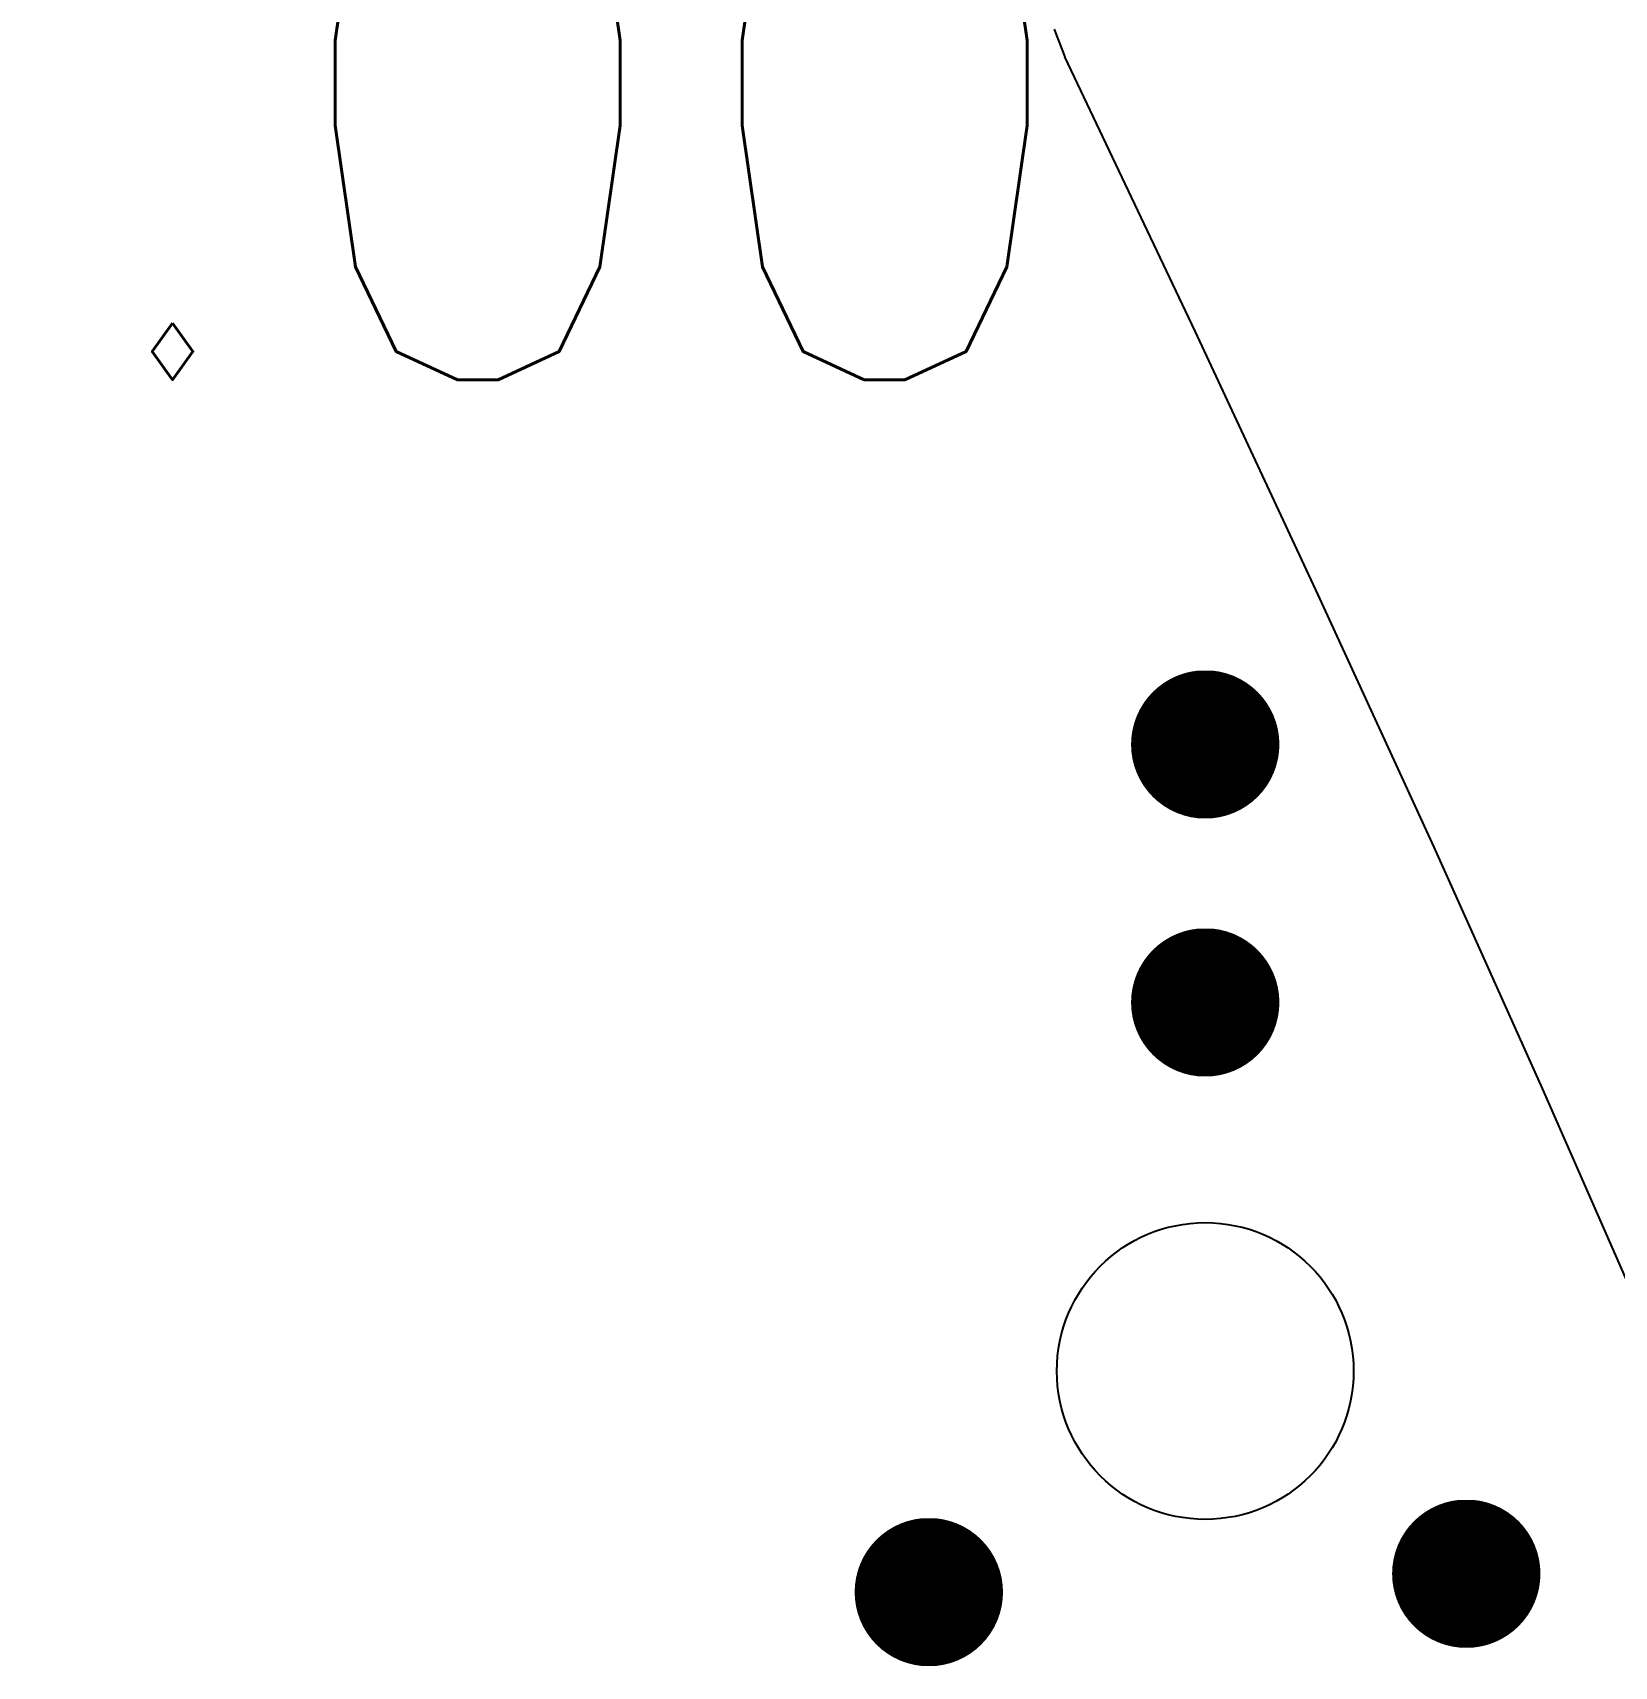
# Model space of a CAD drawing. Extents: x 39624947 to 39626627, y 3418539 to 3418836.
# Drawn here: x 39626528.59 to 39626533.92, y 3418705.88 to 3418711.38 of the extents above; entities that cross this region are included whole.
import ezdxf
from ezdxf.enums import TextEntityAlignment as Align

# ---------------------------------------------------------------- set-up
doc = ezdxf.new("R2010")
doc.units = 0
doc.layers.get('0').update_dxf_attribs({"linetype": 'CONTINUOUS'})
doc.layers.add('GCD', color=7, linetype='CONTINUOUS')
doc.layers.add('PUB_WALL', color=9, linetype='CONTINUOUS')
doc.styles.add('HZ', font='rs.shx', dxfattribs={"width": 0.8, "bigfont": 'hztxt.shx'})

# ---------------------------------------------------------------- blocks, each defined once
blk = doc.blocks.new('GC160')
at = {"const_width": 0.25}
for points in [[(1.5839, 3.3535, 1), (1.8339, 3.3535, 1)], [(1.5839, 2.4839, 1), (1.8339, 2.4839, 1)], [(2.4637, 0.5584, 1), (2.7137, 0.5584, 1)], [(0.6523, 0.4963, 1), (0.9023, 0.4963, 1)]]:
    blk.add_lwpolyline(points, format="xyb", close=True, dxfattribs=at)
blk.add_circle((1.7089, 1.2416), 0.5)
blk = doc.blocks.new('GC200')
at = {"linetype": 'Continuous', "const_width": 0.2, "flags": 128}
blk.add_lwpolyline([(-0.1, 0, 1), (0.1, 0, 1)], format="xyb", close=True, dxfattribs=at)
blk = doc.blocks.new('333377777')
at = {"layer": 'PUB_WALL', "color": 252, "ltscale": 0.01}
for points in [[(39623280.1146, 3417515.6191), (39623280.1228, 3417515.5974), (39623280.1315, 3417515.5746), (39623280.1409, 3417515.5507), (39623280.1509, 3417515.5257)], [(39623282.1009, 3417511.2724), (39623281.7605, 3417512.0484), (39623281.3954, 3417512.8617), (39623281.0054, 3417513.7124), (39623280.5905, 3417514.6004), (39623280.1509, 3417515.5257)]]:
    blk.add_lwpolyline(points, dxfattribs=at)
ref = blk.add_blockref('GC200', (39623272.858, 3417515.437, 42), dxfattribs=at)
ref.add_attrib('height', '42.00', dxfattribs={"layer": 'GCD', "linetype": 'Continuous', "height": 2, "style": 'HZ', "width": 0.8}).set_placement((39623274.058, 3417515.437, 42), align=Align.MIDDLE_LEFT)
blk.add_blockref('GC160', (39623278.9154, 3417509.8543, 51.487), dxfattribs=at)

msp = doc.modelspace()

# ---------------------------------------------------------------- block references
at = {"linetype": 'Continuous'}
msp.add_blockref('333377777', (3251.9127, 1195.7759), dxfattribs=at)

doc.saveas('drawing.dxf')
